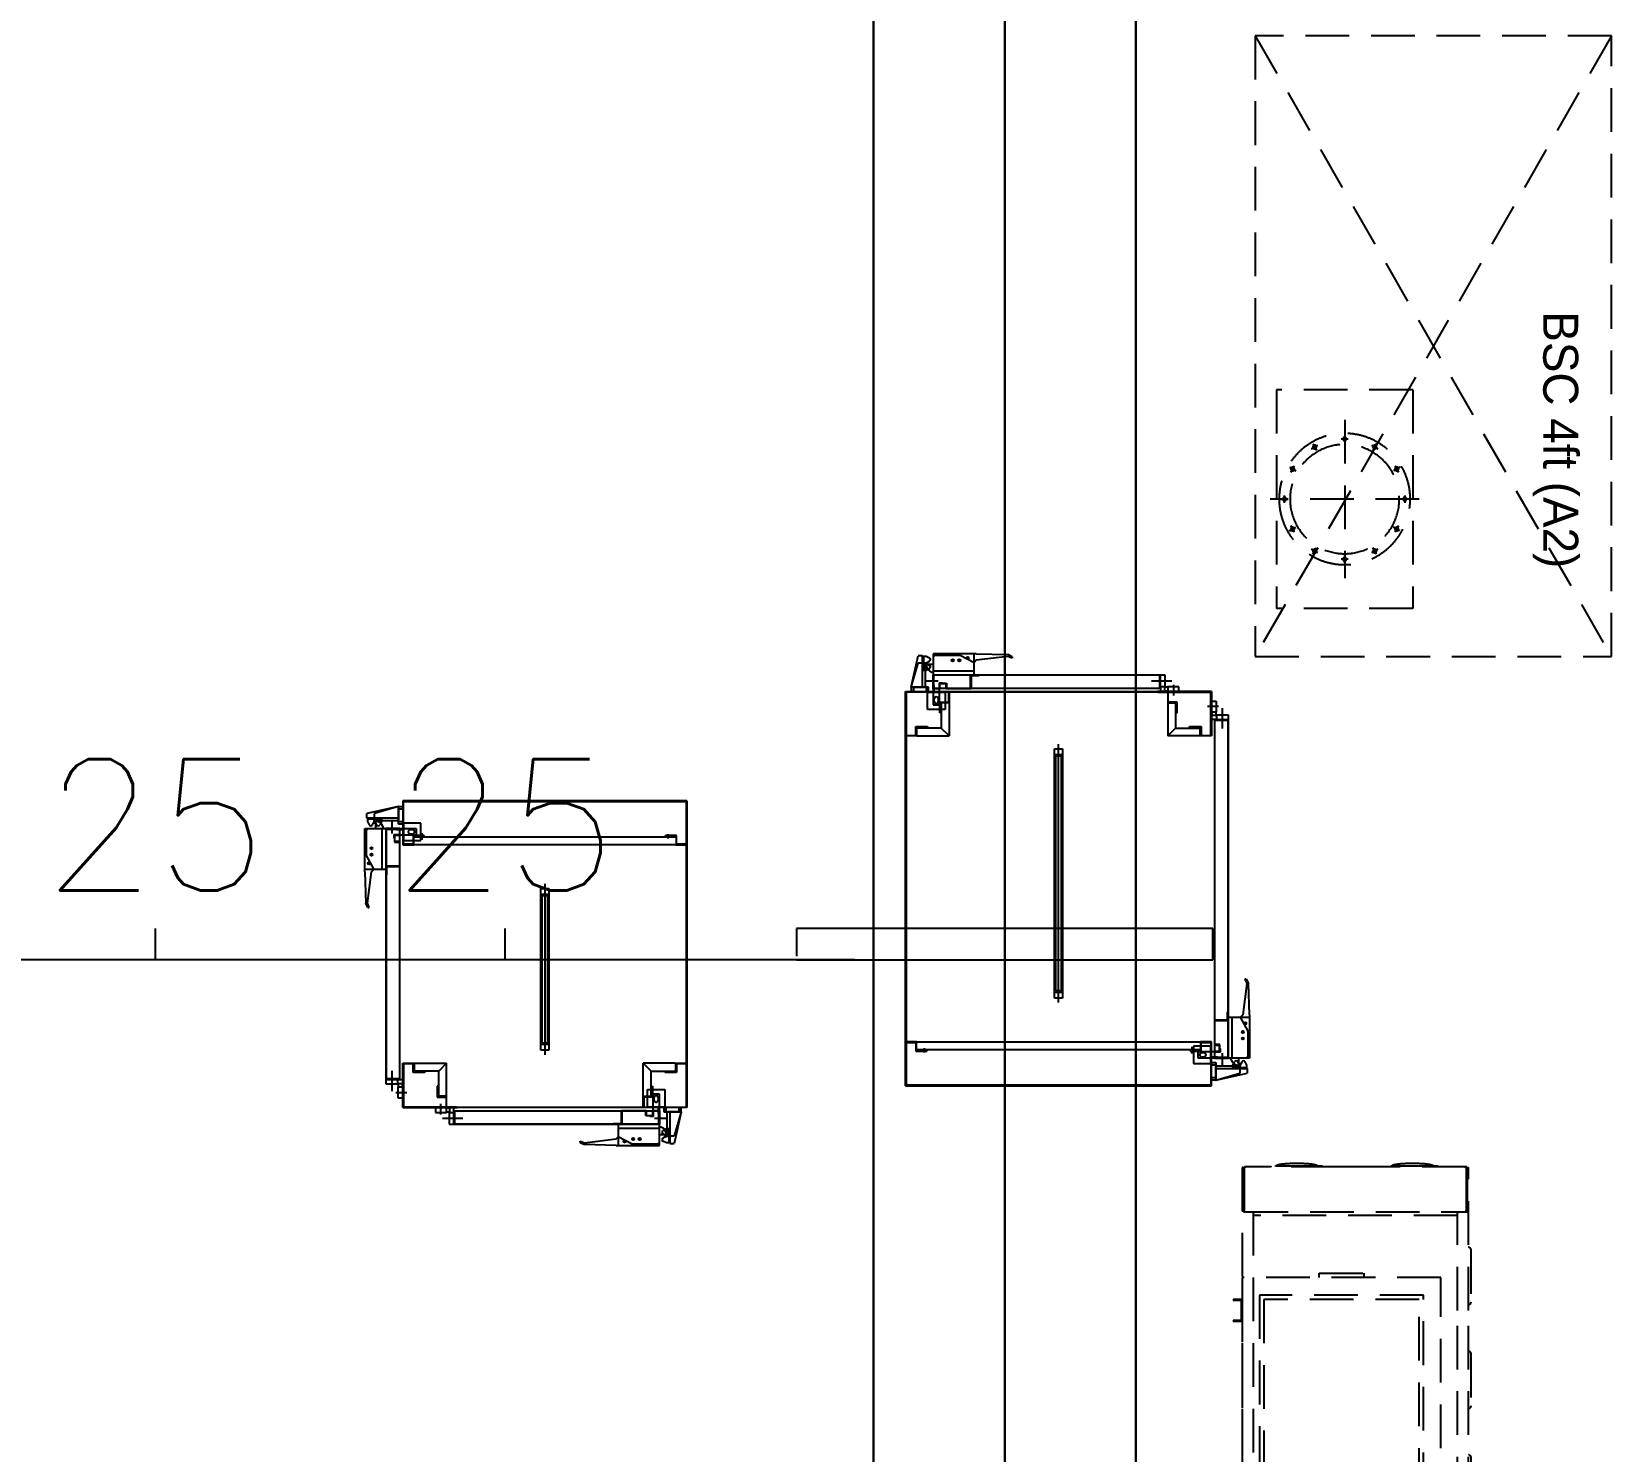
# Model space of a CAD drawing. Header units: millimetres. Extents: x 98929 to 11941380, y 952 to 54154.
# Drawn here: x 217505 to 221120, y 41409 to 44656 of the extents above; entities that cross this region are included whole.
import ezdxf
from ezdxf.enums import TextEntityAlignment as Align

# ---------------------------------------------------------------- set-up
doc = ezdxf.new("R2010")
doc.units = ezdxf.units.MM
doc.linetypes.add('DASHED', pattern=[0.75, 0.5, -0.25])
doc.linetypes.add('PHANTOM', pattern=[63.5, 31.75, -6.35, 6.35, -6.35, 6.35, -6.35])
for name, color, linetype, lineweight in [('-급수', 3, 'Continuous', 30), ('-급탕', 2, 'Continuous', 30), ('-환탕', 4, 'Continuous', 30)]:
    doc.layers.add(name, color=color, linetype=linetype, lineweight=lineweight)
for name, color, linetype in [('5TXT', 7, 'Continuous'), ('ex', 1, 'Continuous'), ('빌트인', 8, 'Continuous')]:
    doc.layers.add(name, color=color, linetype=linetype)
doc.styles.add('건축_4층$0$Gtx', font='')
doc.styles.add('굴림', font='simple.shx', dxfattribs={"bigfont": 'whgtxt.shx'})
doc.styles.get('건축_4층$0$Gtx').set_extended_font_data('Dotum')

# ---------------------------------------------------------------- blocks, each defined once
blk = doc.blocks.new('PB3')
at = {"layer": '빌트인', "linetype": 'Continuous'}
for p, q in [((13, 711.2), (29, 783.2)), ((13, 711.2), (29, 766.2)), ((39, 783.2), (29, 783.2)), ((39, 766.2), (29, 766.2)), ((39, 711.2), (39, 783.2)), ((39, 782.2), (47, 782.2)), ((39, 711.2), (39, 766.2)), ((39, 765.2), (47, 765.2)), ((41, 782.2), (41, 767.2)), ((41, 765.2), (41, 750.2)), ((44, 767.2), (52, 767.2)), ((45, 767.2), (45, 711.2)), ((47, 782.2), (54.8, 778.3)), ((47, 767.2), (54.8, 771.1)), ((47, 765.2), (54.8, 761.3)), ((47, 763.9), (63, 763.9)), ((162, 787.9), (63, 787.9)), ((157, 787.9), (63, 787.9)), ((63, 787.9), (63, 739.9)), ((63, 782.6), (68, 784.9)), ((68, 784.9), (125, 784.9)), ((125, 784.9), (157, 767.9)), ((157, 739.9), (157, 787.9)), ((162, 772.9), (157, 767.9)), ((162, 787.9), (234, 785.9)), ((234, 781.9), (162, 772.9)), ((244, 780.9), (234, 785.9)), ((244, 777.9), (234, 781.9)), ((244, 780.9), (244, 777.9)), ((39, 750.2), (47, 750.2)), ((44.3, 726.2), (74.5, 726.2)), ((45, 750.2), (45, 711.2)), ((47, 750.2), (54.8, 754.1)), ((60, 745.9), (63, 745.9)), ((63, 748.9), (157, 748.9)), ((63, 739.9), (533, 739.9)), ((63, 707.9), (63, 739.9)), ((63, 739.9), (157, 739.9)), ((531.8, 738.7), (64.2, 738.7)), ((64.2, 738.7), (64.2, 709.1)), ((148.8, 709.1), (148.8, 738.7)), ((148.8, 738.7), (168.8, 738.7)), ((168.8, 737.5), (150, 737.5)), ((150, 737.5), (150, 707.9)), ((168.8, 738.7), (168.8, 737.5)), ((513, 726.2), (559.4, 726.2)), ((531.2, 726.2), (537.9, 726.2)), ((531.8, 709.1), (531.8, 738.7)), ((533, 739.9), (533, 707.9)), ((544, 739.2), (533, 739.2)), ((533, 739.2), (533, 713.2)), ((544, 739.2), (533, 739.2)), ((533, 739.2), (533, 713.2)), ((544, 713.2), (544, 739.2)), ((0, 701.2), (650, 701.2)), ((0, 100), (0, 701.2)), ((0, 701.2), (100, 701.2)), ((648.8, 700), (1.2, 700)), ((1.2, 700), (1.2, 100)), ((98.8, 700), (1.2, 700)), ((48, 711.2), (13, 711.2)), ((13, 711.2), (13, 701.2)), ((18, 711.2), (44, 711.2)), ((18, 711.2), (44, 711.2)), ((53, 711.2), (18, 711.2)), ((18, 711.2), (18, 701.2)), ((48, 701.2), (48, 711.2)), ((50.5, 700), (90.5, 700)), ((50.5, 700), (90.5, 700)), ((50.5, 660), (50.5, 700)), ((53, 701.2), (53, 711.2)), ((63, 707.9), (63, 670.9)), ((78, 707.9), (63, 707.9)), ((64.2, 709.1), (531.8, 709.1)), ((65, 715.1), (65, 703.2)), ((76.8, 721.6), (84.8, 721.6)), ((76.8, 721.6), (76.8, 707.9)), ((78, 720.4), (78, 707.9)), ((84.8, 720.4), (78, 720.4)), ((78, 719.2), (78, 720.4)), ((78, 720.4), (94.2, 720.4)), ((93, 719.2), (78, 719.2)), ((78, 670.9), (78, 707.9)), ((84.8, 721.6), (84.8, 720.4)), ((90.5, 700), (90.5, 660)), ((93, 707.9), (93, 719.2)), ((150, 707.9), (93, 707.9)), ((94.2, 720.4), (94.2, 709.1)), ((94.2, 709.1), (148.8, 709.1)), ((98.8, 677.4), (98.8, 700)), ((100, 701.2), (100, 676.2)), ((526, 700), (505.5, 700)), ((650, 701.2), (526, 701.2)), ((527.2, 700), (648.8, 700)), ((533, 713.2), (544, 713.2)), ((534, 701.2), (534, 713.2)), ((534, 701.2), (543, 701.2)), ((543, 701.2), (543, 713.2)), ((549.4, 711.2), (543, 711.2)), ((550, 702.2), (543, 702.2)), ((578, 701.2), (543, 701.2)), ((578, 701.2), (543, 701.2)), ((578, 701.2), (543, 701.2)), ((637, 701.2), (548, 701.2)), ((637, 701.2), (548, 701.2)), ((637, 701.2), (548, 701.2)), ((575.5, 712.2), (550, 712.2)), ((550, 712.2), (550, 701.2)), ((550, 701.2), (550, 676.2)), ((550, 701.2), (575.5, 701.2)), ((550, 701.2), (575.5, 701.2)), ((551.2, 677.4), (551.2, 700)), ((563, 717.1), (563, 692.4)), ((575.5, 701.2), (575.5, 712.2)), ((575.5, 701.2), (575.5, 712.2)), ((648.8, 601.2), (648.8, 700)), ((650, 701.2), (650, 600)), ((90.5, 660), (50.5, 660)), ((63, 670.9), (78, 670.9)), ((66, 678.5), (66, 684.5)), ((75, 684.5), (75, 678.5)), ((78.8, 652.4), (78.8, 677.4)), ((78.8, 677.4), (98.8, 677.4)), ((80, 652.4), (78.8, 652.4)), ((100, 676.2), (80, 676.2)), ((80, 676.2), (80, 652.4)), ((82, 675.2), (82, 618)), ((100, 675.2), (82, 675.2)), ((100, 675.2), (100, 600)), ((100, 675.2), (100, 600)), ((550, 676.2), (570, 676.2)), ((550, 675.2), (550, 600)), ((550, 675.2), (568, 675.2)), ((571.2, 677.4), (551.2, 677.4)), ((568, 675.2), (568, 618)), ((570, 676.2), (570, 652.4)), ((570, 652.4), (571.2, 652.4)), ((571.2, 652.4), (571.2, 677.4)), ((665.9, 667), (641.2, 667)), ((650, 679.5), (661, 679.5)), ((650, 654), (650, 679.5)), ((650, 679.5), (661, 679.5)), ((650, 654), (650, 679.5)), ((661, 654), (650, 654)), ((651, 654), (651, 647)), ((660, 653.4), (660, 647)), ((661, 679.5), (661, 654)), ((675, 617), (675, 663.4)), ((23.8, 621.2), (50, 621.2)), ((23.8, 601.2), (23.8, 621.2)), ((25, 620), (25, 600)), ((50, 620), (25, 620)), ((25, 618), (25, 600)), ((82, 618), (26, 618)), ((26, 600), (26, 618)), ((50, 621.2), (50, 620)), ((100, 600), (82, 618)), ((100, 600), (82, 618)), ((550, 600), (568, 618)), ((568, 618), (624, 618)), ((600, 621.2), (626.2, 621.2)), ((600, 620), (600, 621.2)), ((625, 620), (600, 620)), ((624, 600), (624, 618)), ((625, 600), (625, 620)), ((625, 600), (625, 618)), ((626.2, 621.2), (626.2, 601.2)), ((650, 638), (650, 647)), ((650, 647), (662, 647)), ((650, 638), (662, 638)), ((688.7, 637), (656.7, 637)), ((657.9, 635.8), (687.5, 635.8)), ((657.9, 64.2), (657.9, 635.8)), ((662, 648), (688, 648)), ((662, 637), (662, 648)), ((688, 637), (662, 637)), ((688, 637), (662, 637)), ((675, 635.2), (675, 641.9)), ((687.5, 635.8), (687.5, 64.2)), ((688, 648), (688, 637)), ((688, 648), (688, 637)), ((688.7, 63), (688.7, 637)), ((1.2, 601.2), (23.8, 601.2)), ((25, 600), (1.2, 600)), ((26, 600), (100, 600)), ((26, 600), (100, 600)), ((325, 189.9), (325, 580.8)), ((624, 600), (550, 600)), ((650, 600), (625, 600)), ((626.2, 601.2), (648.8, 601.2)), ((315.7, 570.2), (334.3, 570.2)), ((315.7, 200.5), (315.7, 570.2)), ((315.7, 557.3), (334.3, 557.3)), ((319, 554.1), (331, 554.1)), ((319, 216.6), (319, 554.1)), ((331, 554.1), (331, 216.6)), ((334.3, 570.2), (334.3, 200.5)), ((730.7, 234), (721.7, 162)), ((729.7, 244), (726.7, 244)), ((726.7, 244), (730.7, 234)), ((729.7, 244), (734.7, 234)), ((736.7, 162), (734.7, 234)), ((334.3, 213.4), (315.7, 213.4)), ((334.3, 200.5), (315.7, 200.5)), ((331, 216.6), (319, 216.6)), ((656.7, 150), (656.7, 93)), ((686.3, 150), (656.7, 150)), ((657.9, 148.8), (687.5, 148.8)), ((657.9, 94.2), (657.9, 148.8)), ((686.3, 168.8), (686.3, 150)), ((687.5, 168.8), (686.3, 168.8)), ((687.5, 148.8), (687.5, 168.8)), ((688.7, 157), (736.7, 157)), ((688.7, 63), (688.7, 157)), ((697.7, 63), (697.7, 157)), ((721.7, 162), (716.7, 157)), ((733.7, 125), (716.7, 157)), ((736.7, 162), (736.7, 63)), ((736.7, 157), (736.7, 63)), ((733.7, 68), (733.7, 125)), ((0, 0), (0, 100)), ((25, 100), (0, 100)), ((0, 100), (0, 0)), ((0.1, 100), (25, 100)), ((1.2, 98.8), (1.2, 1.2)), ((1.2, 1.2), (1.2, 98.8)), ((1.2, 98.8), (23.8, 98.8)), ((23.8, 98.8), (23.8, 78.8)), ((23.8, 78.8), (48.8, 78.8)), ((25, 100), (625, 100)), ((25, 82), (25, 100)), ((25, 80), (25, 100)), ((625, 82), (25, 82)), ((48.8, 80), (25, 80)), ((43.8, 75.6), (43.8, 86.2)), ((48.8, 80), (48.8, 78.8)), ((625, 80), (601.2, 80)), ((601.2, 80), (601.2, 78.8)), ((601.2, 78.8), (626.2, 78.8)), ((606.2, 73.8), (606.2, 89.2)), ((608.8, 90.5), (608.8, 50.5)), ((648.8, 90.5), (608.8, 90.5)), ((619.7, 78), (656.7, 78)), ((619.7, 63), (619.7, 78)), ((625, 100), (625, 82)), ((650, 100), (625, 100)), ((625, 100), (625, 80)), ((626.2, 78.8), (626.2, 98.8)), ((626.2, 98.8), (648.8, 98.8)), ((633.3, 75), (627.3, 75)), ((648.8, 98.8), (648.8, 1.2)), ((648.8, 50.5), (648.8, 90.5)), ((650, 0), (650, 100)), ((656.7, 93), (668, 93)), ((669.2, 78), (656.7, 78)), ((656.7, 78), (656.7, 63)), ((670.4, 76.8), (656.7, 76.8)), ((669.2, 94.2), (657.9, 94.2)), ((668, 93), (668, 78)), ((668, 78), (669.2, 78)), ((669.2, 78), (669.2, 94.2)), ((669.2, 84.8), (669.2, 78)), ((670.4, 84.8), (669.2, 84.8)), ((670.4, 76.8), (670.4, 84.8)), ((675, 44.3), (675, 74.5)), ((0, 18), (0, 53)), ((0, 13), (0, 48)), ((608.8, 50.5), (648.8, 50.5)), ((656.7, 63), (619.7, 63)), ((627.3, 66), (633.3, 66)), ((650, 53), (660, 53)), ((650, 18), (650, 53)), ((650, 48), (660, 48)), ((650, 13), (650, 48)), ((663.9, 65), (652, 65)), ((656.7, 63), (688.7, 63)), ((687.5, 64.2), (657.9, 64.2)), ((660, 53), (660, 18)), ((660, 48), (660, 13)), ((699, 45), (660, 45)), ((716, 45), (660, 45)), ((660, 18), (660, 44)), ((660, 18), (660, 44)), ((660, 39), (715, 39)), ((660, 39), (732, 39)), ((736.7, 63), (688.7, 63)), ((694.7, 60), (694.7, 63)), ((699, 47), (702.9, 54.8)), ((699, 39), (699, 47)), ((714, 41), (699, 41)), ((714, 47), (710.1, 54.8)), ((712.7, 47), (712.7, 63)), ((714, 39), (714, 47)), ((715, 39), (715, 29)), ((716, 47), (719.9, 54.8)), ((716, 44), (716, 52)), ((731, 41), (716, 41)), ((731, 47), (727.1, 54.8)), ((731, 39), (731, 47)), ((731.4, 63), (733.7, 68)), ((732, 39), (732, 29)), ((0, 0), (650, 0)), ((648.8, 1.2), (1.2, 1.2)), ((660, 18), (650, 18)), ((660, 13), (650, 13)), ((660, 13), (715, 29)), ((660, 13), (732, 29))]:
    blk.add_line(p, q, dxfattribs=at)
for centre in [(108, 772.9), (123, 772.9), (142.5, 778.4), (727.2, 142.5), (721.7, 123), (721.7, 108)]:
    blk.add_circle(centre, 2.5, dxfattribs=at)
for centre, radius, start, end in [((65, 763.2), 18, 177.7639, 253.9421), ((53, 774.7), 4, 291.759, 68.241), ((53, 757.7), 4, 291.759, 68.241), ((70.5, 684.5), 4.5, 0, 180), ((70.5, 678.5), 4.5, 180, 0), ((627.3, 70.5), 4.5, 90, 270), ((633.3, 70.5), 4.5, 270, 90), ((712, 65), 18, 196.0579, 272.2361), ((706.5, 53), 4, 21.759, 158.241), ((723.5, 53), 4, 21.759, 158.241)]:
    blk.add_arc(centre, radius, start, end, dxfattribs=at)
blk = doc.blocks.new('BSC4FT-P')
at = {"layer": '빌트인', "linetype": 'DASHED', "ltscale": 200}
for p, q in [((710, 815), (-710, 0)), ((710, 0), (-710, 815)), ((-349.6, 375.5, 2807), (-349.6, 33.9, 2807)), ((-599.6, 361, 2807), (-599.6, 48.5, 2807)), ((-99.6, 361, 2807), (-599.6, 361, 2807)), ((-411.1, 328, 2807), (-425.5, 319.6, 2807)), ((-422.5, 331, 2807), (-414.1, 316.6, 2807)), ((-341.2, 342.2, 2807), (-357.9, 342.2, 2807)), ((-349.6, 350.5, 2807), (-349.6, 333.9, 2807)), ((-273.6, 319.6, 2807), (-288, 328, 2807)), ((-276.6, 331, 2807), (-285, 316.6, 2807)), ((-99.6, 361, 2807), (-99.6, 48.5, 2807)), ((-475.9, 277.6, 2807), (-461.4, 269.3, 2807)), ((-464.5, 280.7, 2807), (-472.8, 266.2, 2807)), ((-223.3, 277.6, 2807), (-237.7, 269.3, 2807)), ((-226.3, 266.2, 2807), (-234.7, 280.7, 2807)), ((-168.3, 204.7, 2807), (-530.8, 204.7, 2807)), ((-495.4, 204.7, 2807), (-478.7, 204.7, 2807)), ((-487.1, 213, 2807), (-487.1, 196.4, 2807)), ((-203.7, 204.7, 2807), (-220.4, 204.7, 2807)), ((-212.1, 196.4, 2807), (-212.1, 213, 2807)), ((-475.9, 131.8, 2807), (-461.4, 140.1, 2807)), ((-472.8, 143.2, 2807), (-464.5, 128.7, 2807)), ((-223.3, 131.8, 2807), (-237.7, 140.1, 2807)), ((-234.7, 128.7, 2807), (-226.3, 143.2, 2807)), ((-425.5, 89.8, 2807), (-411.1, 81.5, 2807)), ((-422.5, 78.4, 2807), (-414.1, 92.9, 2807)), ((-349.6, 58.9, 2807), (-349.6, 75.5, 2807)), ((-288, 81.5, 2807), (-273.6, 89.8, 2807)), ((-276.6, 78.4, 2807), (-285, 92.9, 2807)), ((-99.6, 48.5, 2807), (-599.6, 48.5, 2807)), ((-357.9, 67.2, 2807), (-341.2, 67.2, 2807))]:
    blk.add_line(p, q, dxfattribs=at)
blk.add_lwpolyline([(-710, 0), (-710, 815), (710, 815), (710, 0)], close=True, dxfattribs=at)
for centre, radius in [((-349.6, 204.7, 2807), 150), ((-349.6, 204.7, 2807), 125), ((-418.3, 323.8, 2807), 4.17), ((-349.6, 342.2, 2807), 4.17), ((-280.8, 323.8, 2807), 4.17), ((-468.6, 273.5, 2807), 4.17), ((-230.5, 273.5, 2807), 4.17), ((-487.1, 204.7, 2807), 4.17), ((-212.1, 204.7, 2807), 4.17), ((-468.6, 136, 2807), 4.17), ((-230.5, 136, 2807), 4.17), ((-418.3, 85.6, 2807), 4.17), ((-280.8, 85.6, 2807), 4.17), ((-349.6, 67.2, 2807), 4.17)]:
    blk.add_circle(centre, radius, dxfattribs=at)
blk = doc.blocks.new('IVC-S70')
at = {"layer": '빌트인', "linetype": 'DASHED', "ltscale": 200}
for p, q in [((-909.1, 220.7), (-908.1, 220.7)), ((-909.1, 220.7), (-909.1, 161.1)), ((-908.1, 221.7), (-907.1, 221.7)), ((-908.1, -284.6), (-908.1, 221.7)), ((-907.1, 221.7), (-908.1, 221.7)), ((-907.1, 227.5), (905, 227.5)), ((-907.1, 225), (-907.1, 227.5)), ((-907.1, 225), (-907.1, 222.4)), ((-805.1, 225), (-907.1, 225)), ((-907.1, 222.7), (-806.1, 222.7)), ((-907.1, 222.7), (-907.1, 221.7)), ((-907.1, 222.4), (-907.1, 221.7)), ((-809.1, 222.4), (-905.1, 222.4)), ((-807.1, 225), (-807.1, 222.7)), ((-806.1, 222.7), (-806.1, 221.7)), ((-806.1, 222.4), (-805.1, 222.4)), ((-805.1, 221.7), (-806.1, 221.7)), ((-805.1, 221.7), (-805.1, 225)), ((-805.1, 221.7), (-805.1, -284.6)), ((-655, 227.5), (635, 227.5)), ((-655, -227.5), (-655, 227.5)), ((-605, 247.5), (-603, 247.5)), ((-605, 227.5), (-605, 247.5)), ((-555, 227.5), (-605, 227.5)), ((-603, 247.5), (-603, 229.5)), ((-603, 229.5), (-557, 229.5)), ((-557, 247.5), (-555, 247.5)), ((-557, 229.5), (-557, 247.5)), ((-555, 247.5), (-555, 227.5)), ((-35, 247.5), (-33, 247.5)), ((-35, 227.5), (-35, 247.5)), ((15, 227.5), (-35, 227.5)), ((-33, 247.5), (-33, 229.5)), ((-33, 229.5), (13, 229.5)), ((13, 247.5), (15, 247.5)), ((13, 229.5), (13, 247.5)), ((15, 247.5), (15, 227.5)), ((535, 247.5), (537, 247.5)), ((535, 227.5), (535, 247.5)), ((585, 227.5), (535, 227.5)), ((537, 247.5), (537, 229.5)), ((537, 229.5), (583, 229.5)), ((583, 229.5), (583, 247.5)), ((583, 247.5), (585, 247.5)), ((585, 247.5), (585, 227.5)), ((635, 227.5), (635, -227.5)), ((905, 202.1), (905, 227.5)), ((-805.1, 202.1), (905, 202.1)), ((-797.1, -265.2), (-797.1, 202.1)), ((-615, -187.5), (-615, 187.5)), ((-615, 187.5), (595, 187.5)), ((595, 187.5), (595, -187.5)), ((869.6, 202.1), (869.6, -55.5)), ((879.6, -265.2), (879.6, 202.1)), ((905, -265.2), (905, 202.1)), ((905, 181.5), (932.6, 181.5)), ((-910.1, 43.6), (-910.1, 161.1)), ((-908.1, 161.1), (-910.1, 161.1)), ((-910.1, 53.7), (-910.1, 151)), ((-910.1, 151), (-910.1, 151)), ((-605, -177.5), (-605, 177.5)), ((-605, 177.5), (585, 177.5)), ((-20, 177.5), (-20, -177.5)), ((0, -177.5), (0, 177.5)), ((585, 177.5), (585, -177.5)), ((905, 161.5), (932.6, 161.5)), ((937.6, 166.5), (937.6, 176.5)), ((-910.1, 53.7), (-910.1, 53.7)), ((-910.1, 43.6), (-908.1, 43.6)), ((-909.1, 43.6), (-909.1, -132.2)), ((-665, 50.8), (-665, -50.8)), ((-655, 50.8), (-665, 50.8)), ((645, 50.8), (635, 50.8)), ((645, -50.8), (645, 50.8)), ((-665, -50.8), (-655, -50.8)), ((635, -50.8), (645, -50.8)), ((-910.1, -221.5), (-910.1, -104)), ((-908.1, -104), (-910.1, -104)), ((-910.1, -211.4), (-910.1, -114.1)), ((-910.1, -114.1), (-910.1, -114.1)), ((585, -177.5), (-605, -177.5)), ((869.6, -157.1), (869.6, -265.2)), ((-910.1, -211.4), (-910.1, -211.4)), ((595, -187.5), (-615, -187.5)), ((-910.1, -221.5), (-908.1, -221.5)), ((-909.1, -221.5), (-909.1, -285.6)), ((635, -227.5), (-655, -227.5)), ((-112.8, -227.5), (-112.8, -238.5)), ((-56.4, -238.5), (-112.8, -238.5)), ((-56.4, -238.5), (-56.4, -227.5)), ((905, -224.8), (932.6, -224.8)), ((905, -244.8), (932.6, -244.8)), ((937.6, -239.8), (937.6, -229.8)), ((-909.1, -285.6), (-908.1, -285.6)), ((-908.1, -284.6), (-907.1, -284.6)), ((-908.1, -284.6), (-908.1, -285.6)), ((-908.1, -286.6), (-908.1, -285.6)), ((-908.1, -285.6), (-907.1, -285.6)), ((-908.1, -286.6), (-907.1, -286.6)), ((-907.1, -285.6), (-907.1, -284.6)), ((-907.1, -285.6), (-907.1, -285.6)), ((-907.1, -285.6), (-907.1, -288.1)), ((-905.1, -285.6), (-907.1, -285.6)), ((-907.1, -288.1), (-907.1, -290.6)), ((-805.1, -288.1), (-907.1, -288.1)), ((-905.1, -285.6), (-809.1, -285.6)), ((-806.1, -285.6), (-809.1, -285.6)), ((-807.1, -285.6), (-807.1, -288.1)), ((-806.1, -285.6), (-806.1, -284.6)), ((-805.1, -284.6), (-806.1, -284.6)), ((-806.1, -285.6), (-806.1, -284.6)), ((-806.1, -285.6), (-805.1, -285.6)), ((-579.9, -265.2), (-805.1, -265.2)), ((-805.1, -284.6), (-805.1, -288.1)), ((905, -265.2), (-579.9, -265.2)), ((905, -265.2), (905, -290.6)), ((-579.9, -290.6), (-907.1, -290.6)), ((-718.2, -295.6), (-598.7, -295.6)), ((-718.2, -295.7), (-598.7, -295.7)), ((-718.1, -295.6), (-599.9, -295.6)), ((-718.1, -295.7), (-599.9, -295.7)), ((905, -290.6), (-579.9, -290.6)), ((-480.8, -295.6), (-361.3, -295.6)), ((-480.8, -295.7), (-361.3, -295.7)), ((-243.6, -295.6), (-124.1, -295.6)), ((-243.6, -295.7), (-124.1, -295.7)), ((-6.4, -295.6), (113.1, -295.6)), ((-6.4, -295.7), (113.1, -295.7)), ((230.9, -295.6), (350.4, -295.6)), ((230.9, -295.7), (350.4, -295.7))]:
    blk.add_line(p, q, dxfattribs=at)
for centre, radius, start, end in [((-905.1, 220.4), 2, 147.4808, 154.9288), ((932.6, 176.5), 5, 0, 90), ((932.6, 166.5), 5, 270, 0), ((932.6, -229.8), 5, 0, 90), ((932.6, -239.8), 5, 270, 0), ((-905.1, -283.6), 2, 207.8925, 209.1843), ((-905.1, -283.6), 2, 222.132, 270), ((-718.2, -288.2), 7.5, 199.1756, 270), ((-718.1, -288.2), 7.5, 199.1756, 270), ((-718.2, -288.2), 7.4, 199.445, 270), ((-718.1, -288.2), 7.4, 199.445, 270), ((-598.7, -288.2), 7.5, 270, 340.8244), ((-598.7, -288.2), 7.4, 270, 340.555), ((-480.8, -288.2), 7.5, 199.1756, 270), ((-480.8, -288.2), 7.4, 199.445, 270), ((-361.3, -288.2), 7.5, 270, 340.8244), ((-361.3, -288.2), 7.4, 270, 340.555), ((-243.6, -288.2), 7.5, 199.1756, 270), ((-243.6, -288.2), 7.4, 199.445, 270), ((-124.1, -288.2), 7.5, 270, 340.8244), ((-124.1, -288.2), 7.4, 270, 340.555), ((-6.4, -288.2), 7.5, 199.1756, 270), ((-6.4, -288.2), 7.4, 199.445, 270), ((113.1, -288.2), 7.5, 270, 340.8244), ((113.1, -288.2), 7.4, 270, 340.555), ((230.9, -288.2), 7.5, 199.1756, 270), ((230.9, -288.2), 7.4, 199.445, 270), ((350.4, -288.2), 7.5, 270, 340.8244), ((350.4, -288.2), 7.4, 270, 340.555)]:
    blk.add_arc(centre, radius, start, end, dxfattribs=at)
for points, knots in [([(-906.1, 220.7), (-906.3, 220.7), (-906.6, 220.8), (-907.1, 221), (-907.3, 221.1), (-907.7, 221.2), (-907.8, 221.3), (-908, 221.5), (-908.1, 221.6), (-908.1, 221.7)], [0, 0, 0, 0, 0.25, 0.25, 0.5, 0.5, 0.75, 0.75, 1, 1, 1, 1]), ([(-907.1, 222.7), (-907, 222.7), (-906.9, 222.6), (-906.7, 222.4), (-906.7, 222.3), (-906.5, 221.9), (-906.4, 221.7), (-906.2, 221.2), (-906.2, 220.9), (-906.1, 220.7)], [0, 0, 0, 0, 0.25, 0.25, 0.5, 0.5, 0.75, 0.75, 1, 1, 1, 1]), ([(-907.1, 221.7), (-907, 221.7), (-906.9, 221.6), (-906.7, 221.5), (-906.7, 221.5), (-906.5, 221.3), (-906.4, 221.2), (-906.2, 220.9), (-906.2, 220.8), (-906.1, 220.7)], [0, 0, 0, 0, 0.25, 0.25, 0.5, 0.5, 0.75, 0.75, 1, 1, 1, 1]), ([(-807.1, 220.7), (-807, 220.9), (-806.9, 221.2), (-806.7, 221.7), (-806.7, 221.9), (-806.5, 222.3), (-806.4, 222.4), (-806.2, 222.6), (-806.2, 222.7), (-806.1, 222.7)], [0, 0, 0, 0, 0.25, 0.25, 0.5, 0.5, 0.75, 0.75, 1, 1, 1, 1]), ([(-807.1, 220.7), (-807, 220.8), (-806.9, 220.9), (-806.7, 221.2), (-806.7, 221.3), (-806.5, 221.5), (-806.4, 221.5), (-806.2, 221.6), (-806.2, 221.7), (-806.1, 221.7)], [0, 0, 0, 0, 0.25, 0.25, 0.5, 0.5, 0.75, 0.75, 1, 1, 1, 1]), ([(-806.1, 221.7), (-806.1, 221.6), (-806.1, 221.5), (-806.2, 221.3), (-806.3, 221.2), (-806.5, 221.1), (-806.6, 221), (-806.8, 220.8), (-806.9, 220.7), (-807.1, 220.7)], [0, 0, 0, 0, 0.25, 0.25, 0.5, 0.5, 0.75, 0.75, 1, 1, 1, 1]), ([(-805.1, 221.7), (-805.1, 221.6), (-805.1, 221.5), (-805.3, 221.3), (-805.5, 221.2), (-805.9, 221.1), (-806.1, 221), (-806.6, 220.8), (-806.8, 220.7), (-807.1, 220.7)], [0, 0, 0, 0, 0.25, 0.25, 0.5, 0.5, 0.75, 0.75, 1, 1, 1, 1]), ([(-910.1, 151), (-910.9, 150.1), (-912.4, 148.3), (-913.5, 144.2), (-914.5, 139.4), (-915.3, 132.8), (-916, 124.5), (-916.5, 113.8), (-916.6, 106.8), (-916.6, 102.3)], [0, 0, 0, 0, 0.06656, 0.148336, 0.245879, 0.367331, 0.543547, 0.754398, 1, 1, 1, 1]), ([(-916.6, 102.3), (-916.5, 96.7), (-916.4, 88.2), (-915.7, 75.5), (-914.7, 66.6), (-913.6, 60.6), (-912.5, 57.2), (-911.4, 54.9), (-910.5, 54.1), (-910.1, 53.7)], [0, 0, 0, 0, 0.306371, 0.556522, 0.750806, 0.848907, 0.923816, 0.967508, 1, 1, 1, 1]), ([(-910.1, -114.1), (-910.9, -115), (-912.4, -116.8), (-913.5, -120.9), (-914.5, -125.7), (-915.3, -132.2), (-916, -140.6), (-916.5, -151.3), (-916.6, -158.3), (-916.6, -162.7)], [0, 0, 0, 0, 0.06656, 0.148336, 0.245879, 0.367331, 0.543547, 0.754398, 1, 1, 1, 1]), ([(-916.6, -162.7), (-916.5, -168.3), (-916.4, -176.9), (-915.7, -189.5), (-914.7, -198.4), (-913.6, -204.4), (-912.5, -207.8), (-911.4, -210.2), (-910.5, -211), (-910.1, -211.4)], [0, 0, 0, 0, 0.306371, 0.556522, 0.750806, 0.848907, 0.923816, 0.967508, 1, 1, 1, 1]), ([(-908.1, -284.6), (-908.1, -284.5), (-908, -284.4), (-907.8, -284.2), (-907.7, -284.1), (-907.3, -284), (-907.1, -283.9), (-906.6, -283.7), (-906.3, -283.6), (-906.1, -283.6)], [0, 0, 0, 0, 0.25, 0.25, 0.5, 0.5, 0.75, 0.75, 1, 1, 1, 1]), ([(-907.1, -284.6), (-907.2, -284.6), (-907.3, -284.7), (-907.6, -284.9), (-907.7, -285), (-907.9, -285.1), (-908, -285.2), (-908.1, -285.4), (-908.1, -285.5), (-908.1, -285.6)], [0, 0, 0, 0, 0.25, 0.25, 0.5, 0.5, 0.75, 0.75, 1, 1, 1, 1]), ([(-908.1, -285.6), (-908, -285.6), (-907.9, -285.5), (-907.7, -285.4), (-907.7, -285.4), (-907.5, -285.2), (-907.4, -285.1), (-907.2, -284.8), (-907.2, -284.7), (-907.1, -284.6)], [0, 0, 0, 0, 0.25, 0.25, 0.5, 0.5, 0.75, 0.75, 1, 1, 1, 1]), ([(-906.1, -283.6), (-906.2, -283.7), (-906.2, -283.8), (-906.4, -284.1), (-906.5, -284.2), (-906.7, -284.4), (-906.7, -284.4), (-906.9, -284.5), (-907, -284.6), (-907.1, -284.6)], [0, 0, 0, 0, 0.25, 0.25, 0.5, 0.5, 0.75, 0.75, 1, 1, 1, 1]), ([(-906.1, -283.6), (-906.2, -283.8), (-906.2, -284.1), (-906.4, -284.6), (-906.5, -284.8), (-906.7, -285.2), (-906.7, -285.3), (-906.9, -285.5), (-907, -285.6), (-907.1, -285.6)], [0, 0, 0, 0, 0.25, 0.25, 0.5, 0.5, 0.75, 0.75, 1, 1, 1, 1]), ([(-907.1, -284.6), (-907.1, -284.5), (-907.1, -284.4), (-907, -284.2), (-906.9, -284.1), (-906.7, -284), (-906.6, -283.9), (-906.3, -283.7), (-906.2, -283.6), (-906.1, -283.6)], [0, 0, 0, 0, 0.25, 0.25, 0.5, 0.5, 0.75, 0.75, 1, 1, 1, 1]), ([(-806.1, -284.6), (-806.2, -284.6), (-806.2, -284.5), (-806.4, -284.4), (-806.5, -284.4), (-806.7, -284.2), (-806.7, -284.1), (-806.9, -283.8), (-807, -283.7), (-807.1, -283.6)], [0, 0, 0, 0, 0.25, 0.25, 0.5, 0.5, 0.75, 0.75, 1, 1, 1, 1]), ([(-806.1, -285.6), (-806.2, -285.6), (-806.2, -285.5), (-806.4, -285.3), (-806.5, -285.2), (-806.7, -284.8), (-806.7, -284.6), (-806.9, -284.1), (-807, -283.8), (-807.1, -283.6)], [0, 0, 0, 0, 0.25, 0.25, 0.5, 0.5, 0.75, 0.75, 1, 1, 1, 1]), ([(-807.1, -283.6), (-806.9, -283.6), (-806.8, -283.7), (-806.6, -283.9), (-806.5, -284), (-806.3, -284.1), (-806.2, -284.2), (-806.1, -284.4), (-806.1, -284.5), (-806.1, -284.6)], [0, 0, 0, 0, 0.25, 0.25, 0.5, 0.5, 0.75, 0.75, 1, 1, 1, 1]), ([(-807.1, -283.6), (-806.8, -283.6), (-806.6, -283.7), (-806.1, -283.9), (-805.9, -284), (-805.5, -284.1), (-805.3, -284.2), (-805.1, -284.4), (-805.1, -284.5), (-805.1, -284.6)], [0, 0, 0, 0, 0.25, 0.25, 0.5, 0.5, 0.75, 0.75, 1, 1, 1, 1])]:
    blk.add_open_spline(points, degree=3, knots=knots, dxfattribs=at)

msp = doc.modelspace()

# ---------------------------------------------------------------- linework, layer by layer
at = {"layer": '-급수', "linetype": 'Continuous', "ltscale": 10}
msp.add_line((220031.6, 45707.8), (220031.6, 39513.4), dxfattribs=at)
at = {"layer": '-급탕', "color": 4, "linetype": 'Continuous', "ltscale": 10}
msp.add_line((219431.6, 46307.8), (219431.6, 34905.2), dxfattribs=at)
at = {"layer": '-환탕', "linetype": 'Continuous', "ltscale": 10}
msp.add_line((219731.6, 46007.8), (219731.6, 34905.2), dxfattribs=at)
at = {"layer": 'ex', "ltscale": 3000}
for p, q in [((217788.5, 42532.7), (217788.5, 42604.7)), ((218588.5, 42532.7), (218588.5, 42604.7)), ((220208, 42604.7), (219255.1, 42604.7)), ((220208, 42532.7), (220208, 42604.7)), ((219388.5, 42532.7), (216988.5, 42532.7)), ((219255.1, 42532.7), (220208, 42532.7))]:
    msp.add_line(p, q, dxfattribs=at)
at = {"layer": 'ex', "linetype": 'PHANTOM', "ltscale": 2}
msp.add_line((219255.1, 42604.7), (219255.1, 42532.7), dxfattribs=at)
at = {"layer": '빌트인', "linetype": 'Continuous'}
for p, q in [((219517.5, 43156.4), (219533.5, 43228.4)), ((219543.5, 43228.4), (219533.5, 43228.4)), ((219543.5, 43156.4), (219543.5, 43228.4)), ((219666.5, 43233.1), (219567.5, 43233.1)), ((219661.5, 43233.1), (219567.5, 43233.1)), ((219567.5, 43233.1), (219567.5, 43185.1)), ((219567.5, 43227.8), (219572.5, 43230.1)), ((219572.5, 43230.1), (219629.5, 43230.1)), ((219629.5, 43230.1), (219661.5, 43213.1)), ((219661.5, 43185.1), (219661.5, 43233.1)), ((219666.5, 43233.1), (219738.5, 43231.1)), ((219748.5, 43226.1), (219738.5, 43231.1)), ((219517.5, 43156.4), (219533.5, 43211.4)), ((219543.5, 43211.4), (219533.5, 43211.4)), ((219543.5, 43227.4), (219551.5, 43227.4)), ((219543.5, 43156.4), (219543.5, 43211.4)), ((219543.5, 43210.4), (219551.5, 43210.4)), ((219543.5, 43195.4), (219551.5, 43195.4)), ((219545.5, 43227.4), (219545.5, 43212.4)), ((219545.5, 43210.4), (219545.5, 43195.4)), ((219548.5, 43212.4), (219556.5, 43212.4)), ((219549.5, 43212.4), (219549.5, 43156.4)), ((219549.5, 43195.4), (219549.5, 43156.4)), ((219551.5, 43227.4), (219559.3, 43223.5)), ((219551.5, 43212.4), (219559.3, 43216.3)), ((219551.5, 43210.4), (219559.3, 43206.5)), ((219551.5, 43209.1), (219567.5, 43209.1)), ((219551.5, 43195.4), (219559.3, 43199.3)), ((219567.5, 43194.1), (219661.5, 43194.1)), ((219666.5, 43218.1), (219661.5, 43213.1)), ((219738.5, 43227.1), (219666.5, 43218.1)), ((219748.5, 43223.1), (219738.5, 43227.1)), ((219748.5, 43226.1), (219748.5, 43223.1)), ((219552.5, 43156.4), (219517.5, 43156.4)), ((219517.5, 43156.4), (219517.5, 43146.4)), ((219522.5, 43156.4), (219548.5, 43156.4)), ((219522.5, 43156.4), (219548.5, 43156.4)), ((219557.5, 43156.4), (219522.5, 43156.4)), ((219522.5, 43156.4), (219522.5, 43146.4)), ((219548.9, 43171.4), (219579, 43171.4)), ((219552.5, 43146.4), (219552.5, 43156.4)), ((219557.5, 43146.4), (219557.5, 43156.4)), ((219564.6, 43191.1), (219567.5, 43191.1)), ((219567.5, 43185.1), (220087.5, 43185.1)), ((219567.5, 43153.1), (219567.5, 43185.1)), ((219567.5, 43185.1), (219661.5, 43185.1)), ((220086.3, 43183.9), (219568.7, 43183.9)), ((219568.7, 43183.9), (219568.7, 43154.3)), ((219569.5, 43160.3), (219569.5, 43148.4)), ((219581.3, 43166.8), (219589.3, 43166.8)), ((219581.3, 43166.8), (219581.3, 43153.1)), ((219582.5, 43165.6), (219582.5, 43153.1)), ((219589.3, 43165.6), (219582.5, 43165.6)), ((219582.5, 43164.4), (219582.5, 43165.6)), ((219582.5, 43165.6), (219598.7, 43165.6)), ((219597.5, 43164.4), (219582.5, 43164.4)), ((219589.3, 43166.8), (219589.3, 43165.6)), ((219597.5, 43153.1), (219597.5, 43164.4)), ((219598.7, 43165.6), (219598.7, 43154.3)), ((219653.3, 43154.3), (219653.3, 43183.9)), ((219653.3, 43183.9), (219673.3, 43183.9)), ((219673.3, 43182.7), (219654.5, 43182.7)), ((219654.5, 43182.7), (219654.5, 43153.1)), ((219673.3, 43183.9), (219673.3, 43182.7)), ((220067.6, 43171.4), (220114, 43171.4)), ((220085.8, 43171.4), (220092.5, 43171.4)), ((220086.3, 43154.3), (220086.3, 43183.9)), ((220087.5, 43185.1), (220087.5, 43153.1)), ((220098.5, 43184.4), (220087.5, 43184.4)), ((220087.5, 43184.4), (220087.5, 43158.4)), ((220098.5, 43184.4), (220087.5, 43184.4)), ((220087.5, 43184.4), (220087.5, 43158.4)), ((220087.5, 43158.4), (220098.5, 43158.4)), ((220088.5, 43146.4), (220088.5, 43158.4)), ((220097.5, 43146.4), (220097.5, 43158.4)), ((220104, 43156.4), (220097.5, 43156.4)), ((220098.5, 43158.4), (220098.5, 43184.4)), ((220130, 43157.4), (220104.5, 43157.4)), ((220104.5, 43157.4), (220104.5, 43146.4)), ((220117.5, 43162.3), (220117.5, 43137.6)), ((220130, 43146.4), (220130, 43157.4)), ((220130, 43146.4), (220130, 43157.4)), ((219504.5, 43146.4), (220204.5, 43146.4)), ((219504.5, 42345.2), (219504.5, 43146.4)), ((219504.5, 43146.4), (219604.5, 43146.4)), ((220203.3, 43145.2), (219505.7, 43145.2)), ((219505.7, 43145.2), (219505.7, 42345.2)), ((219603.3, 43145.2), (219505.7, 43145.2)), ((219555, 43145.2), (219595, 43145.2)), ((219555, 43145.2), (219595, 43145.2)), ((219555, 43105.2), (219555, 43145.2)), ((219567.5, 43153.1), (219567.5, 43116.1)), ((219582.5, 43153.1), (219567.5, 43153.1)), ((219568.7, 43154.3), (220086.3, 43154.3)), ((219570.5, 43123.7), (219570.5, 43129.7)), ((219579.5, 43129.7), (219579.5, 43123.7)), ((219582.5, 43116.1), (219582.5, 43153.1)), ((219583.3, 43097.6), (219583.3, 43122.6)), ((219583.3, 43122.6), (219603.3, 43122.6)), ((219604.5, 43121.4), (219584.5, 43121.4)), ((219584.5, 43121.4), (219584.5, 43097.6)), ((219586.5, 43120.4), (219586.5, 43063.2)), ((219604.5, 43120.4), (219586.5, 43120.4)), ((219595, 43145.2), (219595, 43105.2)), ((219654.5, 43153.1), (219597.5, 43153.1)), ((219598.7, 43154.3), (219653.3, 43154.3)), ((219603.3, 43122.6), (219603.3, 43145.2)), ((219604.5, 43146.4), (219604.5, 43121.4)), ((219604.5, 43120.4), (219604.5, 43045.2)), ((219604.5, 43120.4), (219604.5, 43045.2)), ((220080.5, 43145.2), (220060, 43145.2)), ((220204.5, 43146.4), (220080.5, 43146.4)), ((220081.7, 43145.2), (220203.3, 43145.2)), ((220088.5, 43146.4), (220097.5, 43146.4)), ((220104.5, 43147.4), (220097.5, 43147.4)), ((220132.5, 43146.4), (220097.5, 43146.4)), ((220132.5, 43146.4), (220097.5, 43146.4)), ((220132.5, 43146.4), (220097.5, 43146.4)), ((220191.5, 43146.4), (220102.5, 43146.4)), ((220191.5, 43146.4), (220102.5, 43146.4)), ((220191.5, 43146.4), (220102.5, 43146.4)), ((220104.5, 43146.4), (220104.5, 43121.4)), ((220104.5, 43146.4), (220130, 43146.4)), ((220104.5, 43146.4), (220130, 43146.4)), ((220104.5, 43121.4), (220124.5, 43121.4)), ((220104.5, 43120.4), (220104.5, 43045.2)), ((220104.5, 43120.4), (220122.5, 43120.4)), ((220105.7, 43122.6), (220105.7, 43145.2)), ((220125.7, 43122.6), (220105.7, 43122.6)), ((220122.5, 43120.4), (220122.5, 43063.2)), ((220124.5, 43121.4), (220124.5, 43097.6)), ((220125.7, 43097.6), (220125.7, 43122.6)), ((220203.3, 43046.4), (220203.3, 43145.2)), ((220204.5, 43146.4), (220204.5, 43045.2)), ((220204.5, 43124.7), (220215.5, 43124.7)), ((220204.5, 43099.2), (220204.5, 43124.7)), ((220204.5, 43124.7), (220215.5, 43124.7)), ((220204.5, 43099.2), (220204.5, 43124.7)), ((220215.5, 43124.7), (220215.5, 43099.2)), ((219595, 43105.2), (219555, 43105.2)), ((219567.5, 43116.1), (219582.5, 43116.1)), ((219584.5, 43097.6), (219583.3, 43097.6)), ((220124.5, 43097.6), (220125.7, 43097.6)), ((220220.4, 43112.2), (220195.7, 43112.2)), ((220215.5, 43099.2), (220204.5, 43099.2)), ((220204.5, 43083.2), (220204.5, 43092.2)), ((220204.5, 43092.2), (220216.5, 43092.2)), ((220205.5, 43099.2), (220205.5, 43092.2)), ((220214.5, 43098.6), (220214.5, 43092.2)), ((220216.5, 43093.2), (220242.5, 43093.2)), ((220216.5, 43082.2), (220216.5, 43093.2)), ((220229.5, 43062.2), (220229.5, 43108.6)), ((220229.5, 43080.4), (220229.5, 43087.1)), ((220242.5, 43093.2), (220242.5, 43082.2)), ((220242.5, 43093.2), (220242.5, 43082.2)), ((219528.3, 43066.4), (219554.5, 43066.4)), ((219528.3, 43046.4), (219528.3, 43066.4)), ((219529.5, 43065.2), (219529.5, 43045.2)), ((219554.5, 43065.2), (219529.5, 43065.2)), ((219529.5, 43063.2), (219529.5, 43045.2)), ((219586.5, 43063.2), (219530.5, 43063.2)), ((219530.5, 43045.2), (219530.5, 43063.2)), ((219554.5, 43066.4), (219554.5, 43065.2)), ((219604.5, 43045.2), (219586.5, 43063.2)), ((219604.5, 43045.2), (219586.5, 43063.2)), ((220104.5, 43045.2), (220122.5, 43063.2)), ((220122.5, 43063.2), (220178.5, 43063.2)), ((220154.5, 43066.4), (220180.7, 43066.4)), ((220154.5, 43065.2), (220154.5, 43066.4)), ((220179.5, 43065.2), (220154.5, 43065.2)), ((220178.5, 43045.2), (220178.5, 43063.2)), ((220179.5, 43045.2), (220179.5, 43065.2)), ((220179.5, 43045.2), (220179.5, 43063.2)), ((220180.7, 43066.4), (220180.7, 43046.4)), ((220204.5, 43083.2), (220216.5, 43083.2)), ((220243.2, 43082.2), (220211.2, 43082.2)), ((220212.4, 43081), (220242, 43081)), ((220212.4, 42309.4), (220212.4, 43081)), ((220242.5, 43082.2), (220216.5, 43082.2)), ((220242.5, 43082.2), (220216.5, 43082.2)), ((220242, 43081), (220242, 42309.4)), ((220243.2, 42308.2), (220243.2, 43082.2)), ((219505.7, 43046.4), (219528.3, 43046.4)), ((219529.5, 43045.2), (219505.7, 43045.2)), ((219530.5, 43045.2), (219604.5, 43045.2)), ((219530.5, 43045.2), (219604.5, 43045.2)), ((219845.3, 43015.4), (219863.8, 43015.4)), ((219845.3, 42445.7), (219845.3, 43015.4)), ((219854.5, 42435.1), (219854.5, 43026)), ((219863.8, 43015.4), (219863.8, 42445.7)), ((220178.5, 43045.2), (220104.5, 43045.2)), ((220204.5, 43045.2), (220179.5, 43045.2)), ((220180.7, 43046.4), (220203.3, 43046.4)), ((219845.3, 43002.5), (219863.8, 43002.5)), ((219848.5, 42999.3), (219860.6, 42999.3)), ((219848.5, 42461.8), (219848.5, 42999.3)), ((219860.6, 42999.3), (219860.6, 42461.8)), ((220285.2, 42479.2), (220276.2, 42407.2)), ((220284.2, 42489.2), (220281.2, 42489.2)), ((220281.2, 42489.2), (220285.2, 42479.2)), ((220284.2, 42489.2), (220289.2, 42479.2)), ((220291.2, 42407.2), (220289.2, 42479.2)), ((219863.8, 42458.6), (219845.3, 42458.6)), ((219863.8, 42445.7), (219845.3, 42445.7)), ((219860.6, 42461.8), (219848.5, 42461.8)), ((220240.8, 42414), (220240.8, 42395.2)), ((220242, 42414), (220240.8, 42414)), ((220242, 42394), (220242, 42414)), ((220243.2, 42402.2), (220291.2, 42402.2)), ((220243.2, 42308.2), (220243.2, 42402.2)), ((220252.2, 42308.2), (220252.2, 42402.2)), ((220276.2, 42407.2), (220271.2, 42402.2)), ((220288.2, 42370.2), (220271.2, 42402.2)), ((220291.2, 42407.2), (220291.2, 42308.2)), ((220291.2, 42402.2), (220291.2, 42308.2)), ((220211.2, 42395.2), (220211.2, 42338.2)), ((220240.8, 42395.2), (220211.2, 42395.2)), ((220212.4, 42394), (220242, 42394)), ((220212.4, 42339.4), (220212.4, 42394)), ((220288.2, 42313.2), (220288.2, 42370.2)), ((219504.5, 42245.2), (219504.5, 42345.2)), ((219529.5, 42345.2), (219504.5, 42345.2)), ((219504.5, 42345.2), (219504.5, 42245.2)), ((219504.6, 42345.2), (219529.5, 42345.2)), ((219505.7, 42344), (219505.7, 42246.4)), ((219505.7, 42246.4), (219505.7, 42344)), ((219505.7, 42344), (219528.3, 42344)), ((219528.3, 42344), (219528.3, 42324)), ((219529.5, 42345.2), (220179.5, 42345.2)), ((219529.5, 42327.2), (219529.5, 42345.2)), ((219529.5, 42325.2), (219529.5, 42345.2)), ((220179.5, 42327.2), (219529.5, 42327.2)), ((219553.3, 42325.2), (219529.5, 42325.2)), ((219548.3, 42320.8), (219548.3, 42331.4)), ((219553.3, 42325.2), (219553.3, 42324)), ((220179.5, 42325.2), (220155.7, 42325.2)), ((220155.7, 42325.2), (220155.7, 42324)), ((220160.7, 42319), (220160.7, 42334.4)), ((220163.3, 42335.7), (220163.3, 42295.7)), ((220203.3, 42335.7), (220163.3, 42335.7)), ((220179.5, 42345.2), (220179.5, 42327.2)), ((220204.5, 42345.2), (220179.5, 42345.2)), ((220179.5, 42345.2), (220179.5, 42325.2)), ((220180.7, 42324), (220180.7, 42344)), ((220180.7, 42344), (220203.3, 42344)), ((220203.3, 42344), (220203.3, 42246.4)), ((220203.3, 42295.7), (220203.3, 42335.7)), ((220204.5, 42245.2), (220204.5, 42345.2)), ((220211.2, 42338.2), (220222.5, 42338.2)), ((220223.7, 42339.4), (220212.4, 42339.4)), ((220222.5, 42338.2), (220222.5, 42323.2)), ((220223.7, 42323.2), (220223.7, 42339.4)), ((220223.7, 42330), (220223.7, 42323.2)), ((220224.9, 42330), (220223.7, 42330)), ((220224.9, 42322), (220224.9, 42330)), ((219504.5, 42263.2), (219504.5, 42298.2)), ((219504.5, 42258.2), (219504.5, 42293.2)), ((219528.3, 42324), (219553.3, 42324)), ((220155.7, 42324), (220180.7, 42324)), ((220163.3, 42295.7), (220203.3, 42295.7)), ((220174.2, 42323.2), (220211.2, 42323.2)), ((220174.2, 42308.2), (220174.2, 42323.2)), ((220211.2, 42308.2), (220174.2, 42308.2)), ((220187.8, 42320.2), (220181.8, 42320.2)), ((220181.8, 42311.2), (220187.8, 42311.2)), ((220204.5, 42298.2), (220214.5, 42298.2)), ((220204.5, 42263.2), (220204.5, 42298.2)), ((220204.5, 42293.2), (220214.5, 42293.2)), ((220204.5, 42258.2), (220204.5, 42293.2)), ((220218.4, 42310.2), (220206.6, 42310.2)), ((220223.7, 42323.2), (220211.2, 42323.2)), ((220211.2, 42323.2), (220211.2, 42308.2)), ((220224.9, 42322), (220211.2, 42322)), ((220211.2, 42308.2), (220243.2, 42308.2)), ((220242, 42309.4), (220212.4, 42309.4)), ((220214.5, 42298.2), (220214.5, 42263.2)), ((220214.5, 42293.2), (220214.5, 42258.2)), ((220253.5, 42290.2), (220214.5, 42290.2)), ((220270.5, 42290.2), (220214.5, 42290.2)), ((220214.5, 42263.2), (220214.5, 42289.2)), ((220214.5, 42263.2), (220214.5, 42289.2)), ((220222.5, 42323.2), (220223.7, 42323.2)), ((220229.5, 42289.5), (220229.5, 42319.6)), ((220291.2, 42308.2), (220243.2, 42308.2)), ((220249.2, 42305.2), (220249.2, 42308.2)), ((220253.5, 42292.2), (220257.5, 42300)), ((220253.5, 42284.2), (220253.5, 42292.2)), ((220268.5, 42292.2), (220264.6, 42300)), ((220267.2, 42292.2), (220267.2, 42308.2)), ((220268.5, 42284.2), (220268.5, 42292.2)), ((220270.5, 42292.2), (220274.5, 42300)), ((220270.5, 42289.2), (220270.5, 42297.2)), ((220285.5, 42292.2), (220281.6, 42300)), ((220285.5, 42284.2), (220285.5, 42292.2)), ((220285.9, 42308.2), (220288.2, 42313.2)), ((220214.5, 42263.2), (220204.5, 42263.2)), ((220214.5, 42258.2), (220204.5, 42258.2)), ((220214.5, 42284.2), (220269.5, 42284.2)), ((220214.5, 42284.2), (220286.5, 42284.2)), ((220214.5, 42258.2), (220269.5, 42274.2)), ((220214.5, 42258.2), (220286.5, 42274.2)), ((220268.5, 42286.2), (220253.5, 42286.2)), ((220269.5, 42284.2), (220269.5, 42274.2)), ((220285.5, 42286.2), (220270.5, 42286.2)), ((220286.5, 42284.2), (220286.5, 42274.2)), ((219504.5, 42245.2), (220204.5, 42245.2)), ((220203.3, 42246.4), (219505.7, 42246.4))]:
    msp.add_line(p, q, dxfattribs=at)
for centre in [(219612.5, 43218.1), (219627.5, 43218.1), (219647, 43223.6), (220276.2, 42368.2), (220281.8, 42387.7), (220276.2, 42353.2)]:
    msp.add_circle(centre, 2.5, dxfattribs=at)
for centre, radius, start, end in [((219569.6, 43208.4), 18, 177.7639, 253.9421), ((219557.5, 43219.9), 4, 291.759, 68.241), ((219557.5, 43202.9), 4, 291.759, 68.241), ((219575, 43129.7), 4.5, 0, 180), ((219575, 43123.7), 4.5, 180, 0), ((220181.8, 42315.7), 4.5, 90, 270), ((220187.8, 42315.7), 4.5, 270, 90), ((220266.5, 42310.2), 18, 196.0579, 272.2361), ((220261, 42298.2), 4, 21.759, 158.241), ((220278, 42298.2), 4, 21.759, 158.241)]:
    msp.add_arc(centre, radius, start, end, dxfattribs=at)

# ---------------------------------------------------------------- block references
at = {"layer": '빌트인', "ltscale": 2, "xscale": -1, "rotation": 270}
msp.add_blockref('BSC4FT-P', (220304.6, 43936.4), dxfattribs=at)
at = {"layer": '빌트인', "lineweight": -3, "rotation": 180}
msp.add_blockref('PB3', (219004.5, 42896.4), dxfattribs=at)
at = {"layer": '빌트인', "xscale": -1, "rotation": 90}
msp.add_blockref('IVC-S70', (220502, 41151.4), dxfattribs=at)

# ---------------------------------------------------------------- texts
at = {"layer": '5TXT', "color": 7, "style": '굴림'}
for p in [(217788.5, 42841.7), (218588.5, 42841.7)]:
    msp.add_text('25', height=300, dxfattribs=at).set_placement(p, align=Align.MIDDLE_CENTER)
at = {"layer": '빌트인', "linetype": 'DASHED', "ltscale": 200, "style": '건축_4층$0$Gtx', "text_generation_flag": 6}
msp.add_text('BSC 4ft (A2)', height=80, rotation=89.9995, dxfattribs=at).set_placement((220963.6, 44016))

doc.saveas('drawing.dxf')
